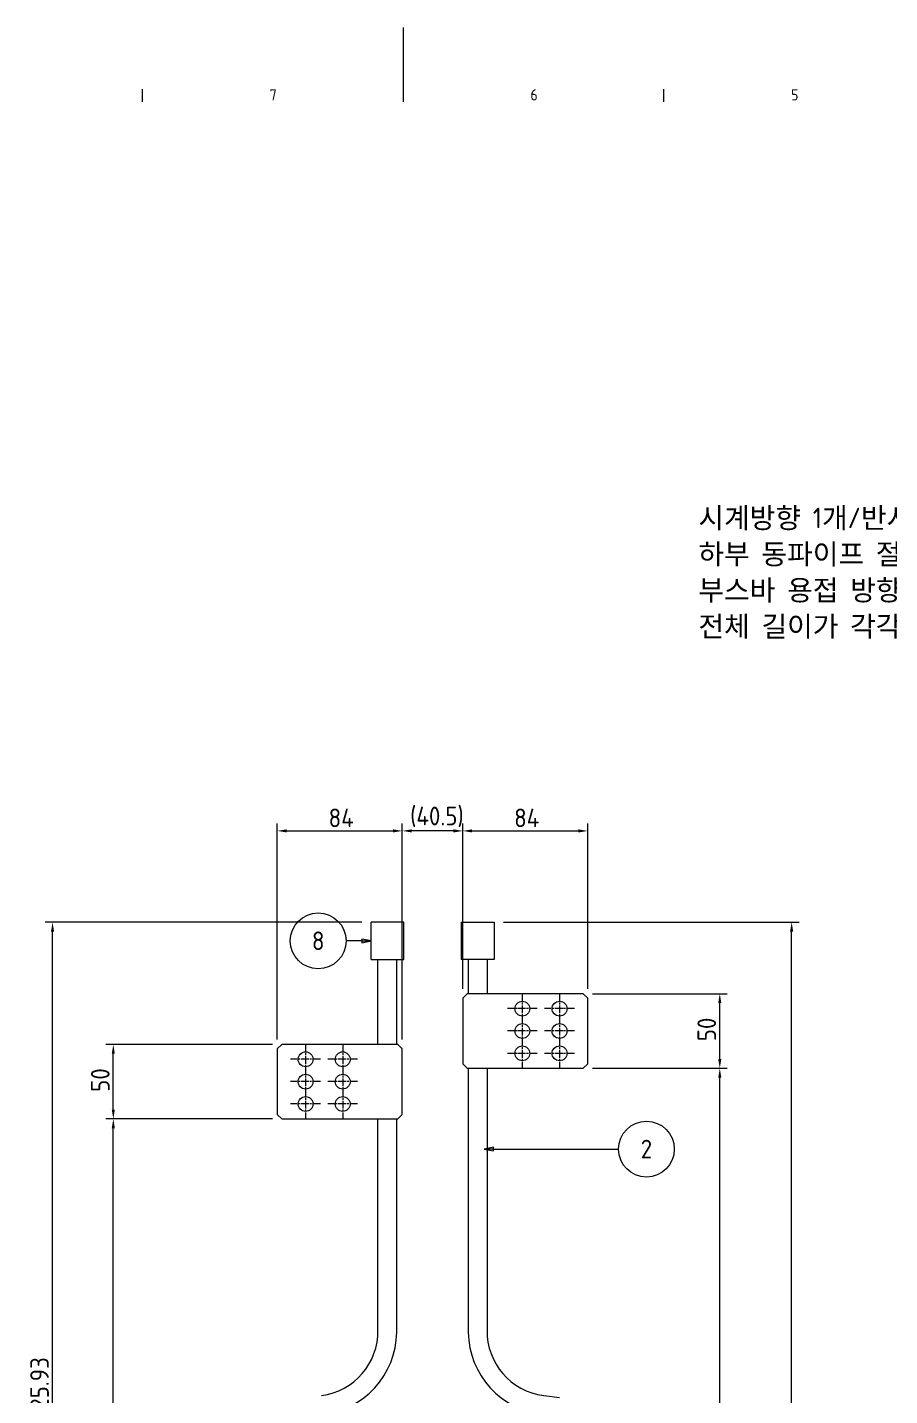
# Model space of a CAD drawing. Header units: millimetres. Extents: x 0 to 2102, y 0 to 1485.
# Drawn here: x 799 to 1378, y 566 to 1485 of the extents above; entities that cross this region are included whole.
import ezdxf

# ---------------------------------------------------------------- set-up
doc = ezdxf.new("R2010")
doc.units = ezdxf.units.MM
doc.header["$LTSCALE"] = 2.5
doc.linetypes.add('CHAIN', pattern=[0.3543, 0.2362, -0.0295, 0.0591, -0.0295])
doc.layers.get('0').update_dxf_attribs({"color": 3, "lineweight": 5})
for name, color, linetype, lineweight in [('가시적인 것(ISO)', 3, 'Continuous', 5), ('경계(ISO)', 7, 'Continuous', 5), ('기호(ISO)', 5, 'Continuous', 5), ('중심 표식(ISO)', 1, 'Continuous', 5), ('치수(ISO)', 2, 'Continuous', 5)]:
    doc.layers.add(name, color=color, linetype=linetype, lineweight=lineweight)
doc.styles.add('문자 텍스트_PSTEK_POSCO', font='isocp.shx')
doc.styles.add('부품번호텍스트_PSTEK_POSCO', font='isocp.shx')
doc.styles.add('치수 텍스트_PSTEK_POSCO', font='isocp.shx')
doc.dimstyles.new('치수_PSTEK_POSCO', dxfattribs={"dimscale": 2.5, "dimtxt": 5, "dimasz": 2.5, "dimexe": 2, "dimexo": 2.5, "dimgap": 1, "dimtad": 1, "dimrnd": 1e-08, "dimdsep": 46, "dimtxsty": '치수 텍스트_PSTEK_POSCO', "dimcen": 0.09, "dimdle": 10, "dimclrd": 7, "dimclre": 7, "dimclrt": 2, "dimadec": 1, "dimazin": 2, "dimtfac": 1, "dimtmove": 0, "dimatfit": 3, "dimfxl": 0, "dimtolj": 1, "dimlwd": -1, "dimlwe": -1, "dimarcsym": 0})

# ---------------------------------------------------------------- blocks, each defined once
blk = doc.blocks.new('경계 Default Border')
at = {"layer": '경계(ISO)'}
for p, q in [((350.42, 574), (350.42, 577.4)), ((490.58, 574), (490.58, 577.4))]:
    blk.add_line(p, q, dxfattribs=at)
at = {"layer": '경계(ISO)', "flags": 128}
blk.add_lwpolyline([(420.5, 594), (420.5, 574)], dxfattribs=at)
at = {"layer": '경계(ISO)', "color": 2, "char_height": 3, "attachment_point": 7, "style": '문자 텍스트_PSTEK_POSCO'}
for s, insert in [('7', (384.6, 574.39)), ('6', (454.69, 574.37)), ('5', (524.77, 574.37))]:
    blk.add_mtext(s, dxfattribs=dict(at, insert=insert))
blk = doc.blocks.new('품번기호4')
at = {"layer": '기호(ISO)', "color": 7}
for p, q in [((411.83, 348.64), (409.33, 349.14)), ((409.33, 349.14), (409.33, 348.14)), ((409.33, 348.64), (405.14, 348.64)), ((409.33, 348.64), (411.83, 348.64)), ((409.33, 348.14), (411.83, 348.64))]:
    blk.add_line(p, q, dxfattribs=at)
at = {"layer": '기호(ISO)', "color": 7, "flags": 128}
blk.add_lwpolyline([(409.33, 348.14), (411.83, 348.64)], dxfattribs=at)
at = {"layer": '기호(ISO)'}
blk.add_circle((397.64, 348.64), 7.5, dxfattribs=at)
at = {"layer": '기호(ISO)', "color": 7}
blk.add_solid([(409.33, 348.14), (411.83, 348.64), (409.33, 349.14), (409.33, 348.14)], dxfattribs=at)
at = {"layer": '기호(ISO)', "color": 7, "insert": (397.64, 348.66), "char_height": 5, "attachment_point": 5, "style": '부품번호텍스트_PSTEK_POSCO'}
blk.add_mtext('8', dxfattribs=at)
blk = doc.blocks.new('품번기호5')
at = {"layer": '기호(ISO)', "color": 7}
for p, q in [((444.73, 293.21), (442.23, 292.71)), ((444.73, 292.71), (442.23, 292.71)), ((442.23, 292.71), (444.73, 292.21)), ((444.73, 292.21), (444.73, 293.21)), ((444.73, 292.71), (478.36, 292.71))]:
    blk.add_line(p, q, dxfattribs=at)
at = {"layer": '기호(ISO)', "color": 7, "flags": 128}
blk.add_lwpolyline([(444.73, 293.21), (442.23, 292.71)], dxfattribs=at)
at = {"layer": '기호(ISO)'}
blk.add_circle((485.86, 292.71), 7.5, dxfattribs=at)
at = {"layer": '기호(ISO)', "color": 7}
blk.add_solid([(444.73, 293.21), (442.23, 292.71), (444.73, 292.21), (444.73, 293.21)], dxfattribs=at)
at = {"layer": '기호(ISO)', "color": 7, "insert": (485.86, 292.73), "char_height": 5, "attachment_point": 5, "style": '부품번호텍스트_PSTEK_POSCO'}
blk.add_mtext('2', dxfattribs=at)
blk = doc.blocks.new('*D29')
at = {"layer": 'Defpoints', "color": 0}
for p in [(856.38, 752.09), (969.57, 752.09), (1061.79, 258.17)]:
    blk.add_point(p, dxfattribs=at)
at = {"layer": '치수(ISO)', "color": 7}
for p, q in [((963.32, 752.09), (851.38, 752.09)), ((856.38, 264.42), (856.38, 745.84)), ((1055.54, 258.17), (851.38, 258.17))]:
    blk.add_line(p, q, dxfattribs=at)
for points in [[(855.34, 745.84), (857.42, 745.84), (856.38, 752.09)], [(855.34, 264.42), (857.42, 264.42), (856.38, 258.17)]]:
    blk.add_solid(points, dxfattribs=at)
at = {"layer": '치수(ISO)', "color": 2, "insert": (847.63, 482.21), "char_height": 12.5, "attachment_point": 4, "rotation": 90, "style": '치수 텍스트_PSTEK_POSCO'}
blk.add_mtext('\\A1;493.92', dxfattribs=at)
blk = doc.blocks.new('*D30')
at = {"layer": 'Defpoints', "color": 0}
for p in [(856.38, 802.09), (969.57, 802.09), (969.57, 752.09)]:
    blk.add_point(p, dxfattribs=at)
at = {"layer": '치수(ISO)', "color": 7}
for p, q in [((963.32, 802.09), (851.38, 802.09)), ((856.38, 758.34), (856.38, 795.84)), ((963.32, 752.09), (851.38, 752.09))]:
    blk.add_line(p, q, dxfattribs=at)
for points in [[(855.34, 795.84), (857.42, 795.84), (856.38, 802.09)], [(855.34, 758.34), (857.42, 758.34), (856.38, 752.09)]]:
    blk.add_solid(points, dxfattribs=at)
at = {"layer": '치수(ISO)', "color": 2, "insert": (847.63, 770.21), "char_height": 12.5, "attachment_point": 4, "rotation": 90, "style": '치수 텍스트_PSTEK_POSCO'}
blk.add_mtext('\\A1;50', dxfattribs=at)
blk = doc.blocks.new('*D31')
at = {"layer": 'Defpoints', "color": 0}
for p in [(1050.57, 945.45), (966.57, 799.09), (1050.57, 799.09)]:
    blk.add_point(p, dxfattribs=at)
at = {"layer": '치수(ISO)', "color": 7}
for p, q in [((966.57, 805.34), (966.57, 950.45)), ((1050.57, 805.34), (1050.57, 950.45)), ((972.82, 945.45), (1044.32, 945.45))]:
    blk.add_line(p, q, dxfattribs=at)
for points in [[(972.82, 946.49), (972.82, 944.41), (966.57, 945.45)], [(1044.32, 946.49), (1044.32, 944.41), (1050.57, 945.45)]]:
    blk.add_solid(points, dxfattribs=at)
at = {"layer": '치수(ISO)', "color": 2, "insert": (1001.07, 954.2), "char_height": 12.5, "attachment_point": 4, "style": '치수 텍스트_PSTEK_POSCO'}
blk.add_mtext('\\A1;84', dxfattribs=at)
blk = doc.blocks.new('*D32')
at = {"layer": 'Defpoints', "color": 0}
for p in [(1050.57, 945.45), (1091.25, 833.09), (1050.57, 799.09)]:
    blk.add_point(p, dxfattribs=at)
at = {"layer": '치수(ISO)', "color": 7}
for p, q in [((1050.57, 805.34), (1050.57, 950.45)), ((1091.25, 839.34), (1091.25, 950.45)), ((1085, 945.45), (1056.82, 945.45))]:
    blk.add_line(p, q, dxfattribs=at)
for points in [[(1056.82, 946.49), (1056.82, 944.41), (1050.57, 945.45)], [(1085, 946.49), (1085, 944.41), (1091.25, 945.45)]]:
    blk.add_solid(points, dxfattribs=at)
at = {"layer": '치수(ISO)', "color": 2, "insert": (1048.72, 954.82), "char_height": 12.5, "attachment_point": 4, "style": '치수 텍스트_PSTEK_POSCO'}
blk.add_mtext('\\A1; (40.5)', dxfattribs=at)
blk = doc.blocks.new('*D33')
at = {"layer": 'Defpoints', "color": 0}
for p in [(1175.25, 945.45), (1091.25, 833.09), (1175.25, 833.09)]:
    blk.add_point(p, dxfattribs=at)
at = {"layer": '치수(ISO)', "color": 7}
for p, q in [((1091.25, 839.34), (1091.25, 950.45)), ((1175.25, 839.34), (1175.25, 950.45)), ((1097.5, 945.45), (1169, 945.45))]:
    blk.add_line(p, q, dxfattribs=at)
for points in [[(1097.5, 946.49), (1097.5, 944.41), (1091.25, 945.45)], [(1169, 946.49), (1169, 944.41), (1175.25, 945.45)]]:
    blk.add_solid(points, dxfattribs=at)
at = {"layer": '치수(ISO)', "color": 2, "insert": (1125.75, 954.2), "char_height": 12.5, "attachment_point": 4, "style": '치수 텍스트_PSTEK_POSCO'}
blk.add_mtext('\\A1;84', dxfattribs=at)
blk = doc.blocks.new('*D34')
at = {"layer": 'Defpoints', "color": 0}
for p in [(1172.25, 786.09), (1263.95, 786.09), (1080.02, 179.26)]:
    blk.add_point(p, dxfattribs=at)
at = {"layer": '치수(ISO)', "color": 7}
for p, q in [((1178.5, 786.09), (1268.95, 786.09)), ((1263.95, 185.51), (1263.95, 779.84)), ((1086.27, 179.26), (1268.95, 179.26))]:
    blk.add_line(p, q, dxfattribs=at)
for points in [[(1262.91, 779.84), (1265, 779.84), (1263.95, 786.09)], [(1262.91, 185.51), (1265, 185.51), (1263.95, 179.26)]]:
    blk.add_solid(points, dxfattribs=at)
at = {"layer": '치수(ISO)', "color": 2, "insert": (1255.2, 460.17), "char_height": 12.5, "attachment_point": 4, "rotation": 90, "style": '치수 텍스트_PSTEK_POSCO'}
blk.add_mtext('\\A1;606.83', dxfattribs=at)
blk = doc.blocks.new('*D35')
at = {"layer": 'Defpoints', "color": 0}
for p in [(1172.25, 836.09), (1263.95, 836.09), (1172.25, 786.09)]:
    blk.add_point(p, dxfattribs=at)
at = {"layer": '치수(ISO)', "color": 7}
for p, q in [((1178.5, 836.09), (1268.95, 836.09)), ((1263.95, 792.34), (1263.95, 829.84)), ((1178.5, 786.09), (1268.95, 786.09))]:
    blk.add_line(p, q, dxfattribs=at)
for points in [[(1262.91, 829.84), (1265, 829.84), (1263.95, 836.09)], [(1262.91, 792.34), (1265, 792.34), (1263.95, 786.09)]]:
    blk.add_solid(points, dxfattribs=at)
at = {"layer": '치수(ISO)', "color": 2, "insert": (1255.2, 804.21), "char_height": 12.5, "attachment_point": 4, "rotation": 90, "style": '치수 텍스트_PSTEK_POSCO'}
blk.add_mtext('\\A1;50', dxfattribs=at)
blk = doc.blocks.new('*D48')
at = {"layer": 'Defpoints', "color": 0}
for p in [(815.57, 884.09), (1029.57, 884.09), (1061.8, 258.17)]:
    blk.add_point(p, dxfattribs=at)
at = {"layer": '치수(ISO)', "color": 7}
for p, q in [((1023.32, 884.09), (810.57, 884.09)), ((815.57, 264.42), (815.57, 877.84)), ((1055.55, 258.17), (810.57, 258.17))]:
    blk.add_line(p, q, dxfattribs=at)
for points in [[(814.53, 877.84), (816.61, 877.84), (815.57, 884.09)], [(814.53, 264.42), (816.61, 264.42), (815.57, 258.17)]]:
    blk.add_solid(points, dxfattribs=at)
at = {"layer": '치수(ISO)', "color": 2, "insert": (806.82, 548.6), "char_height": 12.5, "attachment_point": 4, "rotation": 90, "style": '치수 텍스트_PSTEK_POSCO'}
blk.add_mtext('\\A1;625.93', dxfattribs=at)
blk = doc.blocks.new('*D49')
at = {"layer": 'Defpoints', "color": 0}
for p in [(1112.25, 884.09), (1312.25, 884.09), (1080.02, 179.27)]:
    blk.add_point(p, dxfattribs=at)
at = {"layer": '치수(ISO)', "color": 7}
for p, q in [((1118.5, 884.09), (1317.25, 884.09)), ((1312.25, 185.52), (1312.25, 877.84)), ((1086.27, 179.27), (1317.25, 179.27))]:
    blk.add_line(p, q, dxfattribs=at)
for points in [[(1311.2, 877.84), (1313.29, 877.84), (1312.25, 884.09)], [(1311.2, 185.52), (1313.29, 185.52), (1312.25, 179.27)]]:
    blk.add_solid(points, dxfattribs=at)
at = {"layer": '치수(ISO)', "color": 2, "insert": (1303.5, 508.92), "char_height": 12.5, "attachment_point": 4, "rotation": 90, "style": '치수 텍스트_PSTEK_POSCO'}
blk.add_mtext('\\A1;704.83', dxfattribs=at)

msp = doc.modelspace()

# ---------------------------------------------------------------- linework, layer by layer
at = {"layer": '가시적인 것(ISO)'}
for p, q in [((1051.5672, 884.0908), (1029.5672, 884.0908)), ((1029.5672, 859.0908), (1029.5672, 884.0908)), ((1051.5672, 859.0908), (1051.5672, 884.0908)), ((1090.2462, 884.0913), (1112.2462, 884.0913)), ((1090.2462, 884.0913), (1090.2462, 859.0913)), ((1112.2462, 884.0913), (1112.2462, 859.0913)), ((1029.5672, 859.0908), (1051.5672, 859.0908)), ((1034.2577, 802.0908), (1034.2577, 859.0908)), ((1046.8767, 802.0908), (1046.8767, 859.0908)), ((1112.2462, 859.0913), (1090.2462, 859.0913)), ((1094.9367, 859.0913), (1094.9367, 836.0908)), ((1107.5557, 859.0913), (1107.5557, 836.0908)), ((1091.2465, 833.0908), (1094.2465, 836.0908)), ((1172.2465, 836.0908), (1094.2465, 836.0908)), ((1172.2465, 836.0908), (1175.2465, 833.0908)), ((1091.2465, 833.0908), (1091.2465, 789.0908)), ((1175.2465, 789.0908), (1175.2465, 833.0908)), ((966.5675, 799.0908), (969.5675, 802.0908)), ((1047.5675, 802.0908), (969.5675, 802.0908)), ((1047.5675, 802.0908), (1050.5675, 799.0908)), ((966.5675, 799.0908), (966.5675, 755.0908)), ((1050.5675, 755.0908), (1050.5675, 799.0908)), ((1094.2465, 786.0908), (1091.2465, 789.0908)), ((1094.2465, 786.0908), (1172.2465, 786.0908)), ((1094.9367, 786.0908), (1094.9367, 608.8635)), ((1107.5557, 786.0908), (1107.5557, 610.2953)), ((1175.2465, 789.0908), (1172.2465, 786.0908)), ((969.5675, 752.0908), (966.5675, 755.0908)), ((1050.5675, 755.0908), (1047.5675, 752.0908)), ((969.5675, 752.0908), (1047.5675, 752.0908)), ((1034.2577, 610.2949), (1034.2577, 752.0908)), ((1046.8767, 608.8631), (1046.8767, 752.0908)), ((1145.6093, 566.2482), (1156.2462, 565.0413))]:
    msp.add_line(p, q, dxfattribs=at)
for centre in [(1131.2465, 826.0908), (1156.2465, 826.0908), (1131.2465, 811.0908), (1156.2465, 811.0908), (1131.2465, 796.0908), (1156.2465, 796.0908), (985.5675, 792.0908), (1010.5675, 792.0908), (985.5675, 777.0908), (1010.5675, 777.0908), (985.5675, 762.0908), (1010.5675, 762.0908)]:
    msp.add_circle(centre, 5, dxfattribs=at)
for centre, radius, start, end in [((990.5672, 609.579), 43.6963, 277.4119474, 0.9387361), ((990.5672, 609.579), 56.3141, 275.7448212, 359.2716099), ((1151.2462, 609.5794), 56.3141, 180.7283901, 264.2551788), ((1151.2462, 609.5794), 43.6963, 179.0612639, 262.5880526)]:
    msp.add_arc(centre, radius, start, end, dxfattribs=at)
at = {"layer": '중심 표식(ISO)', "linetype": 'CHAIN', "ltscale": 8.88956}
for p, q in [((1131.2465, 836.0908), (1131.2465, 816.0908)), ((1156.2465, 836.0908), (1156.2465, 816.0908)), ((1141.2465, 826.0908), (1121.2465, 826.0908)), ((1131.2465, 821.0908), (1131.2465, 801.0908)), ((1166.2465, 826.0908), (1146.2465, 826.0908)), ((1156.2465, 821.0908), (1156.2465, 801.0908)), ((1141.2465, 811.0908), (1121.2465, 811.0908)), ((1166.2465, 811.0908), (1146.2465, 811.0908)), ((985.5675, 802.0908), (985.5675, 782.0908)), ((1010.5675, 802.0908), (1010.5675, 782.0908)), ((1131.2465, 806.0908), (1131.2465, 786.0908)), ((1156.2465, 806.0908), (1156.2465, 786.0908)), ((995.5675, 792.0908), (975.5675, 792.0908)), ((1020.5675, 792.0908), (1000.5675, 792.0908)), ((1141.2465, 796.0908), (1121.2465, 796.0908)), ((1166.2465, 796.0908), (1146.2465, 796.0908)), ((985.5675, 787.0908), (985.5675, 767.0908)), ((1010.5675, 787.0908), (1010.5675, 767.0908)), ((995.5675, 777.0908), (975.5675, 777.0908)), ((985.5675, 772.0908), (985.5675, 752.0908)), ((1020.5675, 777.0908), (1000.5675, 777.0908)), ((1010.5675, 772.0908), (1010.5675, 752.0908)), ((995.5675, 762.0908), (975.5675, 762.0908)), ((1020.5675, 762.0908), (1000.5675, 762.0908))]:
    msp.add_line(p, q, dxfattribs=at)

# ---------------------------------------------------------------- block references
at = {"xscale": 2.5, "yscale": 2.5, "zscale": 2.5}
msp.add_blockref('경계 Default Border', (0, 0), dxfattribs=at)
at = {"layer": '기호(ISO)', "xscale": 2.5, "yscale": 2.5, "zscale": 2.5}
for name in ['품번기호4', '품번기호5']:
    msp.add_blockref(name, (0, 0), dxfattribs=at)

# ---------------------------------------------------------------- texts
at = {"layer": '기호(ISO)', "color": 1, "insert": (1249.5745, 1118.4545), "char_height": 13.75, "width": 436.055198, "attachment_point": 4, "line_spacing_factor": 1.058943, "style": '문자 텍스트_PSTEK_POSCO'}
msp.add_mtext('{\\fISOCP|b0|i0;\\H13.7500;시계방향 1개/반시계방향1개\\P\\fisocp|b0|i0;\\H13.7500;하부 동파이프 절곡 및  \\P부스바 용접 방향 주의할 것.\\P전체 길이가 각각 다름}', dxfattribs=at)

# ---------------------------------------------------------------- dimensions: what is measured, and where the dimension line sits
at = {"layer": '치수(ISO)', "color": 7}
dim = msp.add_linear_dim(base=(1050.5675, 945.4484), p1=(1091.2465, 833.0908), p2=(1050.5675, 799.0908), angle=180, text=' (40.5)', dimstyle='치수_PSTEK_POSCO', override={"dimdec": 2, "dimtp": 0, "dimtm": 0, "dimtdec": 2, "dimtofl": 0, "dimatfit": 1}, dxfattribs=at)
dim.commit()
dim.dimension.update_dxf_attribs({"geometry": '*D32', "text_midpoint": (1070.907, 945.4484), "dimtype": 160})
for base, p1, p2, angle, picture, middle in [((1050.5675, 945.4484), (966.5675, 799.0908), (1050.5675, 799.0908), 180, '*D31', (1008.5675, 945.4484)), ((1175.2465, 945.4484), (1091.2465, 833.0908), (1175.2465, 833.0908), 180, '*D33', (1133.2465, 945.4484)), ((815.567202309, 884.0908434312), (1061.7965668593, 258.165842976), (1029.567202309, 884.0908434312), 90, '*D48', (815.567202309, 571.1283458818)), ((1312.246194, 884.091301), (1080.01683, 179.2663), (1112.246194, 884.091301), 90, '*D49', (1312.246194, 531.678801)), ((1263.9542, 836.0908), (1172.2465, 786.0908), (1172.2465, 836.0908), 270, '*D35', (1263.9542, 811.0908)), ((856.3831, 802.0908), (969.5675, 752.0908), (969.5675, 802.0908), 270, '*D30', (856.3831, 777.0908)), ((1263.9542, 786.0908), (1080.0211, 179.2648), (1172.2465, 786.0908), 90, '*D34', (1263.9542, 482.6778)), ((856.3831, 752.0908), (1061.7925, 258.1679), (969.5675, 752.0908), 90, '*D29', (856.3831, 505.1294))]:
    dim = msp.add_linear_dim(base=base, p1=p1, p2=p2, angle=angle, dimstyle='치수_PSTEK_POSCO', override={"dimdec": 2, "dimtp": 0, "dimtm": 0, "dimtdec": 2, "dimtofl": 0, "dimatfit": 1}, dxfattribs=at)
    dim.commit()
    dim.dimension.update_dxf_attribs({"geometry": picture, "text_midpoint": middle, "dimtype": 160})

doc.saveas('drawing.dxf')
